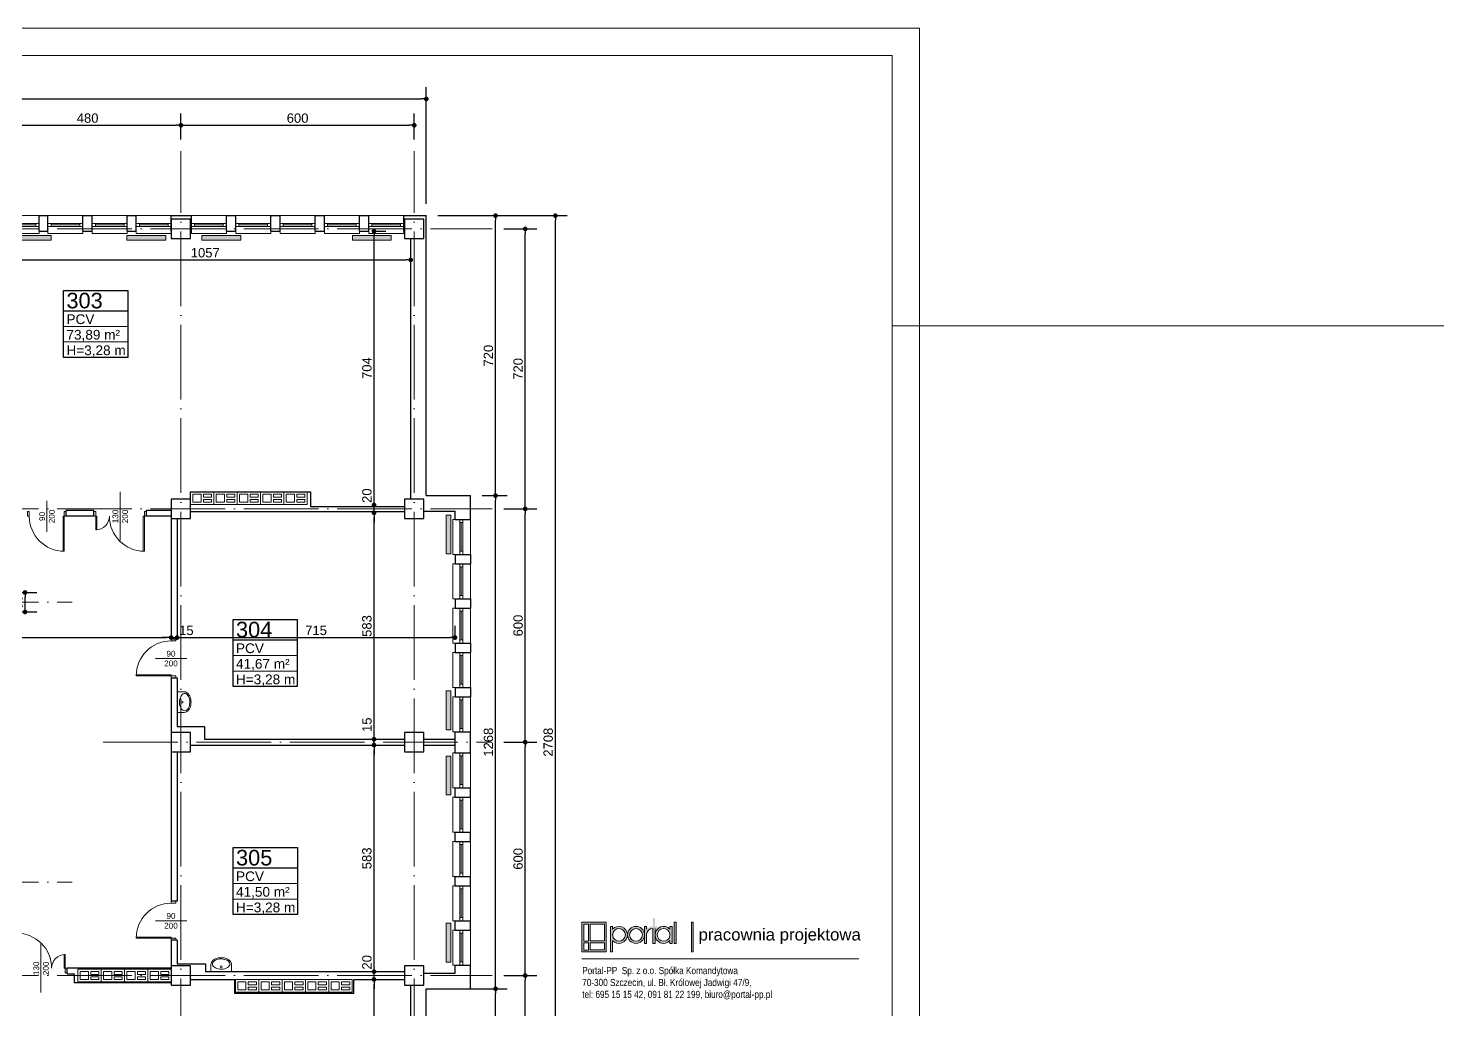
# Model space of a CAD drawing. Header units: millimetres. Extents: x 54 to 8480, y -22812 to 17434.
# Drawn here: x 4720 to 8360, y 1351 to 3874 of the extents above; entities that cross this region are included whole.
import ezdxf

# ---------------------------------------------------------------- set-up
doc = ezdxf.new("R2010")
doc.units = ezdxf.units.MM
doc.linetypes.add('ACAD_ISO04W100', pattern=[30, 24, -3, 0, -3])
for name, color, linetype, lineweight in [('000_armatura', 7, 'Continuous', 0), ('osie', 132, 'ACAD_ISO04W100', 0), ('PLATFORMA', 7, 'Continuous', 0), ('STOLARKA', 97, 'Continuous', 0), ('tabelki', 151, 'Continuous', 0), ('wymiary', 150, 'Continuous', 0)]:
    doc.layers.add(name, color=color, linetype=linetype, lineweight=lineweight)
doc.layers.add('grzejniki', color=104, linetype='Continuous')
doc.layers.add('TABELKI PO UWAGACH', color=5, linetype='Continuous')
doc.styles.add('arial narrow', font='ARIALN.TTF', dxfattribs={"height": 15})
doc.styles.get("Standard").update_dxf_attribs({"font": 'arial.ttf'})
doc.dimstyles.new('ISO-25', dxfattribs={"dimtxt": 24, "dimasz": 12, "dimexe": 30, "dimexo": 30, "dimgap": 6, "dimtad": 1, "dimdec": 0, "dimtxsty": 'Standard', "dimblk": 'DOT', "dimcen": 2.5, "dimadec": 0, "dimazin": 0, "dimtfac": 1, "dimtdec": 0, "dimtmove": 0, "dimatfit": 3, "dimldrblk": 'DOT', "dimfxl": 1, "dimarcsym": 0})

# ---------------------------------------------------------------- blocks, each defined once
blk = doc.blocks.new('A$C13771EA7')
at = {"color": 132, "linetype": 'ACAD_ISO04W100', "lineweight": 0, "ltscale": 8}
for p, q in [((3511, -2874), (3511, 166)), ((4111, -2874), (4111, 166)), ((-169, -34), (4311, -34)), ((-169, -754), (4311, -754)), ((-169, -994), (3231, -994)), ((3311, -1354), (4311, -1354)), ((-169, -1714), (3231, -1714)), ((-169, -1954), (4311, -1954))]:
    blk.add_line(p, q, dxfattribs=at)
blk = doc.blocks.new('A$C4DC22848')
at = {"layer": 'STOLARKA', "lineweight": 0}
for p, q in [((0, 0), (90, 0)), ((8, -24), (82, -24)), ((0, -40), (0, -46)), ((0, -46), (90, -46)), ((90, -46), (90, -40))]:
    blk.add_line(p, q, dxfattribs=at)
for points in [[(0, -20), (90, -20), (90, -28), (0, -28)], [(0, -28), (8, -28), (8, -20), (0, -20)], [(82, -28), (90, -28), (90, -20), (82, -20)]]:
    blk.add_lwpolyline(points, close=True, dxfattribs=at)
blk = doc.blocks.new('A$C4A7D7A23')
at = {"layer": 'STOLARKA', "lineweight": 0}
blk.add_line((-67.5, 62.5), (-67.5, -62.5), dxfattribs=at)
for points in [[(-130, 12), (-135, 12), (-135, 0), (-130, 0)], [(-127, 0), (-130, 0), (-130, -35), (-127, -35)], [(-5, 0), (-8, 0), (-8, -90), (-5, -90)], [(0, 12), (-5, 12), (-5, 0), (0, 0)]]:
    blk.add_lwpolyline(points, close=True, dxfattribs=at)
for centre, radius, start, end in [((-130, 0), 35, 270, 0), ((-5, 0), 90, 180, 270)]:
    blk.add_arc(centre, radius, start, end, dxfattribs=at)
blk = doc.blocks.new('A$C1D836454')
at = {"color": 82, "lineweight": 0}
for points in [[(0, -16.5), (60, -16.5), (60, 16.5), (0, 16.5)], [(6, -10.5), (27, -10.5), (27, 10.5), (6, 10.5)], [(33, 3), (54, 3), (54, 10.5), (33, 10.5)], [(33, -3), (54, -3), (54, -10.5), (33, -10.5)]]:
    blk.add_lwpolyline(points, close=True, dxfattribs=at)
blk = doc.blocks.new('_Dot')
at = {"color": 0, "linetype": 'ByBlock', "lineweight": -2}
blk.add_line((-0.5, 0), (-1, 0), dxfattribs=at)
at = {"color": 0, "linetype": 'ByBlock', "lineweight": 0, "const_width": 0.5}
blk.add_lwpolyline([(-0.25, 0, 1), (0.25, 0, 1)], format="xyb", close=True, dxfattribs=at)
blk = doc.blocks.new('*D121')
at = {"layer": 'Defpoints', "color": 0, "linetype": 'Continuous', "lineweight": 0}
for p in [(5112.6, 3625.2), (4632.6, 3558.7), (5112.6, 3558.7)]:
    blk.add_point(p, dxfattribs=at)
at = {"layer": 'wymiary', "color": 0, "linetype": 'Continuous', "lineweight": -2}
for p, q in [((4632.6, 3588.7), (4632.6, 3655.2)), ((5112.6, 3588.7), (5112.6, 3655.2)), ((4644.6, 3625.2), (5100.6, 3625.2))]:
    blk.add_line(p, q, dxfattribs=at)
at = {"layer": 'wymiary', "color": 0, "linetype": 'Continuous', "lineweight": -2, "xscale": 12, "yscale": 12, "zscale": 12, "rotation": 180}
blk.add_blockref('_Dot', (4632.6, 3625.2), dxfattribs=at)
at = {"layer": 'wymiary', "color": 0, "linetype": 'Continuous', "lineweight": -2, "xscale": 12, "yscale": 12, "zscale": 12}
blk.add_blockref('_Dot', (5112.6, 3625.2), dxfattribs=at)
at = {"layer": 'wymiary', "color": 0, "linetype": 'Continuous', "lineweight": 0, "insert": (4872.6, 3643.4), "char_height": 24, "attachment_point": 5}
blk.add_mtext('480', dxfattribs=at)
blk = doc.blocks.new('*D122')
at = {"layer": 'Defpoints', "color": 0, "linetype": 'Continuous', "lineweight": 0}
for p in [(5712.6, 3625.2), (5112.6, 3558.7), (5712.6, 3558.7)]:
    blk.add_point(p, dxfattribs=at)
at = {"layer": 'wymiary', "color": 0, "linetype": 'Continuous', "lineweight": -2}
for p, q in [((5112.6, 3588.7), (5112.6, 3655.2)), ((5712.6, 3588.7), (5712.6, 3655.2)), ((5124.6, 3625.2), (5700.6, 3625.2))]:
    blk.add_line(p, q, dxfattribs=at)
at = {"layer": 'wymiary', "color": 0, "linetype": 'Continuous', "lineweight": -2, "xscale": 12, "yscale": 12, "zscale": 12, "rotation": 180}
blk.add_blockref('_Dot', (5112.6, 3625.2), dxfattribs=at)
at = {"layer": 'wymiary', "color": 0, "linetype": 'Continuous', "lineweight": -2, "xscale": 12, "yscale": 12, "zscale": 12}
blk.add_blockref('_Dot', (5712.6, 3625.2), dxfattribs=at)
at = {"layer": 'wymiary', "color": 0, "linetype": 'Continuous', "lineweight": 0, "insert": (5412.6, 3643.4), "char_height": 24, "attachment_point": 5}
blk.add_mtext('600', dxfattribs=at)
blk = doc.blocks.new('*D101')
at = {"layer": 'Defpoints', "color": 0, "linetype": 'Continuous', "lineweight": 0}
for p in [(5912.6, 1438.7), (5998, 1438.7), (5912.6, 718.7)]:
    blk.add_point(p, dxfattribs=at)
at = {"layer": 'wymiary', "color": 0, "linetype": 'Continuous', "lineweight": -2}
for p, q in [((5942.6, 1438.7), (6028, 1438.7)), ((5998, 730.7), (5998, 1426.7)), ((5942.6, 718.7), (6028, 718.7))]:
    blk.add_line(p, q, dxfattribs=at)
at = {"layer": 'wymiary', "color": 0, "linetype": 'Continuous', "lineweight": -2, "xscale": 12, "yscale": 12, "zscale": 12}
for p, rotation in [((5998, 1438.7), 90), ((5998, 718.7), 270)]:
    blk.add_blockref('_Dot', p, dxfattribs=dict(at, rotation=rotation))
at = {"layer": 'wymiary', "color": 0, "linetype": 'Continuous', "lineweight": 0, "insert": (5979.7, 1078.7), "char_height": 24, "attachment_point": 5, "rotation": 90}
blk.add_mtext('720', dxfattribs=at)
blk = doc.blocks.new('*D102')
at = {"layer": 'Defpoints', "color": 0, "linetype": 'Continuous', "lineweight": 0}
for p in [(5912.6, 2038.7), (5998, 2038.7), (5912.6, 1438.7)]:
    blk.add_point(p, dxfattribs=at)
at = {"layer": 'wymiary', "color": 0, "linetype": 'Continuous', "lineweight": -2}
for p, q in [((5942.6, 2038.7), (6028, 2038.7)), ((5998, 1450.7), (5998, 2026.7)), ((5942.6, 1438.7), (6028, 1438.7))]:
    blk.add_line(p, q, dxfattribs=at)
at = {"layer": 'wymiary', "color": 0, "linetype": 'Continuous', "lineweight": -2, "xscale": 12, "yscale": 12, "zscale": 12}
for p, rotation in [((5998, 2038.7), 90), ((5998, 1438.7), 270)]:
    blk.add_blockref('_Dot', p, dxfattribs=dict(at, rotation=rotation))
at = {"layer": 'wymiary', "color": 0, "linetype": 'Continuous', "lineweight": 0, "insert": (5979.7, 1738.7), "char_height": 24, "attachment_point": 5, "rotation": 90}
blk.add_mtext('600', dxfattribs=at)
blk = doc.blocks.new('*D103')
at = {"layer": 'Defpoints', "color": 0, "linetype": 'Continuous', "lineweight": 0}
for p in [(5912.6, 2638.7), (5998, 2638.7), (5912.6, 2038.7)]:
    blk.add_point(p, dxfattribs=at)
at = {"layer": 'wymiary', "color": 0, "linetype": 'Continuous', "lineweight": -2}
for p, q in [((5942.6, 2638.7), (6028, 2638.7)), ((5998, 2050.7), (5998, 2626.7)), ((5942.6, 2038.7), (6028, 2038.7))]:
    blk.add_line(p, q, dxfattribs=at)
at = {"layer": 'wymiary', "color": 0, "linetype": 'Continuous', "lineweight": -2, "xscale": 12, "yscale": 12, "zscale": 12}
for p, rotation in [((5998, 2638.7), 90), ((5998, 2038.7), 270)]:
    blk.add_blockref('_Dot', p, dxfattribs=dict(at, rotation=rotation))
at = {"layer": 'wymiary', "color": 0, "linetype": 'Continuous', "lineweight": 0, "insert": (5979.7, 2338.7), "char_height": 24, "attachment_point": 5, "rotation": 90}
blk.add_mtext('600', dxfattribs=at)
blk = doc.blocks.new('*D104')
at = {"layer": 'Defpoints', "color": 0, "linetype": 'Continuous', "lineweight": 0}
for p in [(5912.6, 3358.7), (5998, 3358.7), (5912.6, 2638.7)]:
    blk.add_point(p, dxfattribs=at)
at = {"layer": 'wymiary', "color": 0, "linetype": 'Continuous', "lineweight": -2}
for p, q in [((5942.6, 3358.7), (6028, 3358.7)), ((5998, 2650.7), (5998, 3346.7)), ((5942.6, 2638.7), (6028, 2638.7))]:
    blk.add_line(p, q, dxfattribs=at)
at = {"layer": 'wymiary', "color": 0, "linetype": 'Continuous', "lineweight": -2, "xscale": 12, "yscale": 12, "zscale": 12}
for p, rotation in [((5998, 3358.7), 90), ((5998, 2638.7), 270)]:
    blk.add_blockref('_Dot', p, dxfattribs=dict(at, rotation=rotation))
at = {"layer": 'wymiary', "color": 0, "linetype": 'Continuous', "lineweight": 0, "insert": (5979.7, 2998.7), "char_height": 24, "attachment_point": 5, "rotation": 90}
blk.add_mtext('720', dxfattribs=at)
blk = doc.blocks.new('*D113')
at = {"layer": 'Defpoints', "color": 0, "linetype": 'Continuous', "lineweight": 0}
for p in [(5743.6, 3392.7), (6075.4, 3392.7), (5743.6, 684.7)]:
    blk.add_point(p, dxfattribs=at)
at = {"layer": 'wymiary', "color": 0, "linetype": 'Continuous', "lineweight": -2}
for p, q in [((5773.6, 3392.7), (6105.4, 3392.7)), ((6075.4, 696.7), (6075.4, 3380.7)), ((5773.6, 684.7), (6105.4, 684.7))]:
    blk.add_line(p, q, dxfattribs=at)
at = {"layer": 'wymiary', "color": 0, "linetype": 'Continuous', "lineweight": -2, "xscale": 12, "yscale": 12, "zscale": 12}
for p, rotation in [((6075.4, 3392.7), 90), ((6075.4, 684.7), 270)]:
    blk.add_blockref('_Dot', p, dxfattribs=dict(at, rotation=rotation))
at = {"layer": 'wymiary', "color": 0, "linetype": 'Continuous', "lineweight": 0, "insert": (6057.1, 2038.7), "char_height": 24, "attachment_point": 5, "rotation": 90}
blk.add_mtext('2708', dxfattribs=at)
blk = doc.blocks.new('*D114')
at = {"layer": 'Defpoints', "color": 0, "linetype": 'Continuous', "lineweight": 0}
for p in [(5743.6, 3692.8), (1601.6, 3392.7), (5743.6, 3392.7)]:
    blk.add_point(p, dxfattribs=at)
at = {"layer": 'wymiary', "color": 0, "linetype": 'Continuous', "lineweight": -2}
for p, q in [((1601.6, 3422.7), (1601.6, 3722.8)), ((5743.6, 3422.7), (5743.6, 3722.8)), ((1613.6, 3692.8), (5731.6, 3692.8))]:
    blk.add_line(p, q, dxfattribs=at)
at = {"layer": 'wymiary', "color": 0, "linetype": 'Continuous', "lineweight": -2, "xscale": 12, "yscale": 12, "zscale": 12, "rotation": 180}
blk.add_blockref('_Dot', (1601.6, 3692.8), dxfattribs=at)
at = {"layer": 'wymiary', "color": 0, "linetype": 'Continuous', "lineweight": -2, "xscale": 12, "yscale": 12, "zscale": 12}
blk.add_blockref('_Dot', (5743.6, 3692.8), dxfattribs=at)
at = {"layer": 'wymiary', "color": 0, "linetype": 'Continuous', "lineweight": 0, "insert": (3672.6, 3710.9), "char_height": 24, "attachment_point": 5}
blk.add_mtext('4142', dxfattribs=at)
blk = doc.blocks.new('*D215')
at = {"layer": 'Defpoints', "color": 0, "linetype": 'Continuous', "lineweight": 0}
for p in [(5743.6, 1404.7), (5921.7, 1404.7), (5743.6, 684.7)]:
    blk.add_point(p, dxfattribs=at)
at = {"layer": 'wymiary', "color": 0, "linetype": 'Continuous', "lineweight": -2}
for p, q in [((5773.6, 1404.7), (5951.7, 1404.7)), ((5921.7, 696.7), (5921.7, 1392.7)), ((5773.6, 684.7), (5951.7, 684.7))]:
    blk.add_line(p, q, dxfattribs=at)
at = {"layer": 'wymiary', "color": 0, "linetype": 'Continuous', "lineweight": -2, "xscale": 12, "yscale": 12, "zscale": 12}
for p, rotation in [((5921.7, 1404.7), 90), ((5921.7, 684.7), 270)]:
    blk.add_blockref('_Dot', p, dxfattribs=dict(at, rotation=rotation))
at = {"layer": 'wymiary', "color": 0, "linetype": 'Continuous', "lineweight": 0, "insert": (5903.4, 1044.7), "char_height": 24, "attachment_point": 5, "rotation": 90}
blk.add_mtext('720', dxfattribs=at)
blk = doc.blocks.new('*D213')
at = {"layer": 'Defpoints', "color": 0, "linetype": 'Continuous', "lineweight": 0}
for p in [(5857.6, 2672.7), (5921.7, 2672.7), (5743.6, 1404.7)]:
    blk.add_point(p, dxfattribs=at)
at = {"layer": 'wymiary', "color": 0, "linetype": 'Continuous', "lineweight": -2}
for p, q in [((5887.6, 2672.7), (5951.7, 2672.7)), ((5921.7, 1416.7), (5921.7, 2660.7)), ((5773.6, 1404.7), (5951.7, 1404.7))]:
    blk.add_line(p, q, dxfattribs=at)
at = {"layer": 'wymiary', "color": 0, "linetype": 'Continuous', "lineweight": -2, "xscale": 12, "yscale": 12, "zscale": 12}
for p, rotation in [((5921.7, 2672.7), 90), ((5921.7, 1404.7), 270)]:
    blk.add_blockref('_Dot', p, dxfattribs=dict(at, rotation=rotation))
at = {"layer": 'wymiary', "color": 0, "linetype": 'Continuous', "lineweight": 0, "insert": (5903.4, 2038.7), "char_height": 24, "attachment_point": 5, "rotation": 90}
blk.add_mtext('1268', dxfattribs=at)
blk = doc.blocks.new('*D214')
at = {"layer": 'Defpoints', "color": 0, "linetype": 'Continuous', "lineweight": 0}
for p in [(5743.6, 3392.7), (5921.7, 3392.7), (5857.6, 2672.7)]:
    blk.add_point(p, dxfattribs=at)
at = {"layer": 'wymiary', "color": 0, "linetype": 'Continuous', "lineweight": -2}
for p, q in [((5773.6, 3392.7), (5951.7, 3392.7)), ((5921.7, 2684.7), (5921.7, 3380.7)), ((5887.6, 2672.7), (5951.7, 2672.7))]:
    blk.add_line(p, q, dxfattribs=at)
at = {"layer": 'wymiary', "color": 0, "linetype": 'Continuous', "lineweight": -2, "xscale": 12, "yscale": 12, "zscale": 12}
for p, rotation in [((5921.7, 3392.7), 90), ((5921.7, 2672.7), 270)]:
    blk.add_blockref('_Dot', p, dxfattribs=dict(at, rotation=rotation))
at = {"layer": 'wymiary', "color": 0, "linetype": 'Continuous', "lineweight": 0, "insert": (5903.4, 3032.7), "char_height": 24, "attachment_point": 5, "rotation": 90}
blk.add_mtext('720', dxfattribs=at)
blk = doc.blocks.new('*D227')
at = {"layer": 'Defpoints', "color": 0, "linetype": 'Continuous', "lineweight": 0}
for p in [(5583.6, 1428.7), (5609.1, 1428.7), (5583.6, 724.7)]:
    blk.add_point(p, dxfattribs=at)
at = {"layer": 'wymiary', "color": 0, "linetype": 'Continuous', "lineweight": -2}
for p, q in [((5613.6, 1428.7), (5639.1, 1428.7)), ((5609.1, 736.7), (5609.1, 1416.7)), ((5613.6, 724.7), (5639.1, 724.7))]:
    blk.add_line(p, q, dxfattribs=at)
at = {"layer": 'wymiary', "color": 0, "linetype": 'Continuous', "lineweight": -2, "xscale": 12, "yscale": 12, "zscale": 12}
for p, rotation in [((5609.1, 1428.7), 90), ((5609.1, 724.7), 270)]:
    blk.add_blockref('_Dot', p, dxfattribs=dict(at, rotation=rotation))
at = {"layer": 'wymiary', "color": 0, "linetype": 'Continuous', "lineweight": 0, "insert": (5590.9, 1076.7), "char_height": 24, "attachment_point": 5, "rotation": 90}
blk.add_mtext('704', dxfattribs=at)
blk = doc.blocks.new('*D226')
at = {"layer": 'Defpoints', "color": 0, "linetype": 'Continuous', "lineweight": 0}
for p in [(5583.6, 1428.7), (5609.1, 1448.7), (5609.1, 1448.7)]:
    blk.add_point(p, dxfattribs=at)
at = {"layer": 'wymiary', "color": 0, "linetype": 'Continuous', "lineweight": -2}
for p, q in [((5609.1, 1460.7), (5609.1, 1472.7)), ((5609.1, 1428.7), (5609.1, 1448.7)), ((5613.6, 1428.7), (5639.1, 1428.7)), ((5609.1, 1416.7), (5609.1, 1404.7))]:
    blk.add_line(p, q, dxfattribs=at)
at = {"layer": 'wymiary', "color": 0, "linetype": 'Continuous', "lineweight": -2, "xscale": 12, "yscale": 12, "zscale": 12}
for p, rotation in [((5609.1, 1448.7), 270), ((5609.1, 1428.7), 90)]:
    blk.add_blockref('_Dot', p, dxfattribs=dict(at, rotation=rotation))
at = {"layer": 'wymiary', "color": 0, "linetype": 'Continuous', "lineweight": 0, "insert": (5590.9, 1472.7), "char_height": 24, "attachment_point": 5, "rotation": 90}
blk.add_mtext('20', dxfattribs=at)
blk = doc.blocks.new('*D228')
at = {"layer": 'Defpoints', "color": 0, "linetype": 'Continuous', "lineweight": 0}
for p in [(5609.1, 2031.2), (5609.1, 2031.2), (5609.1, 1448.7)]:
    blk.add_point(p, dxfattribs=at)
at = {"layer": 'wymiary', "color": 0, "linetype": 'Continuous', "lineweight": -2}
blk.add_line((5609.1, 1460.7), (5609.1, 2019.2), dxfattribs=at)
at = {"layer": 'wymiary', "color": 0, "linetype": 'Continuous', "lineweight": -2, "xscale": 12, "yscale": 12, "zscale": 12}
for p, rotation in [((5609.1, 2031.2), 90), ((5609.1, 1448.7), 270)]:
    blk.add_blockref('_Dot', p, dxfattribs=dict(at, rotation=rotation))
at = {"layer": 'wymiary', "color": 0, "linetype": 'Continuous', "lineweight": 0, "insert": (5590.8, 1740), "char_height": 24, "attachment_point": 5, "rotation": 90}
blk.add_mtext('583', dxfattribs=at)
blk = doc.blocks.new('*D229')
at = {"layer": 'Defpoints', "color": 0, "linetype": 'Continuous', "lineweight": 0}
for p in [(5609.1, 2046.2), (5609.1, 2046.2), (5609.1, 2031.2)]:
    blk.add_point(p, dxfattribs=at)
at = {"layer": 'wymiary', "color": 0, "linetype": 'Continuous', "lineweight": -2}
for p, q in [((5609.1, 2058.2), (5609.1, 2070.2)), ((5609.1, 2031.2), (5609.1, 2046.2)), ((5609.1, 2019.2), (5609.1, 2007.2))]:
    blk.add_line(p, q, dxfattribs=at)
at = {"layer": 'wymiary', "color": 0, "linetype": 'Continuous', "lineweight": -2, "xscale": 12, "yscale": 12, "zscale": 12}
for p, rotation in [((5609.1, 2046.2), 270), ((5609.1, 2031.2), 90)]:
    blk.add_blockref('_Dot', p, dxfattribs=dict(at, rotation=rotation))
at = {"layer": 'wymiary', "color": 0, "linetype": 'Continuous', "lineweight": 0, "insert": (5590.9, 2083.6), "char_height": 24, "attachment_point": 5, "rotation": 90}
blk.add_mtext('15', dxfattribs=at)
blk = doc.blocks.new('*D230')
at = {"layer": 'Defpoints', "color": 0, "linetype": 'Continuous', "lineweight": 0}
for p in [(5609.1, 2628.7), (5609.1, 2628.7), (5609.1, 2046.2)]:
    blk.add_point(p, dxfattribs=at)
at = {"layer": 'wymiary', "color": 0, "linetype": 'Continuous', "lineweight": -2}
blk.add_line((5609.1, 2058.2), (5609.1, 2616.7), dxfattribs=at)
at = {"layer": 'wymiary', "color": 0, "linetype": 'Continuous', "lineweight": -2, "xscale": 12, "yscale": 12, "zscale": 12}
for p, rotation in [((5609.1, 2628.7), 90), ((5609.1, 2046.2), 270)]:
    blk.add_blockref('_Dot', p, dxfattribs=dict(at, rotation=rotation))
at = {"layer": 'wymiary', "color": 0, "linetype": 'Continuous', "lineweight": 0, "insert": (5590.8, 2337.5), "char_height": 24, "attachment_point": 5, "rotation": 90}
blk.add_mtext('583', dxfattribs=at)
blk = doc.blocks.new('*D231')
at = {"layer": 'Defpoints', "color": 0, "linetype": 'Continuous', "lineweight": 0}
for p in [(5609.1, 2648.7), (5609.1, 2648.7), (5609.1, 2628.7)]:
    blk.add_point(p, dxfattribs=at)
at = {"layer": 'wymiary', "color": 0, "linetype": 'Continuous', "lineweight": -2}
for p, q in [((5609.1, 2660.7), (5609.1, 2672.7)), ((5609.1, 2628.7), (5609.1, 2648.7)), ((5609.1, 2616.7), (5609.1, 2604.7))]:
    blk.add_line(p, q, dxfattribs=at)
at = {"layer": 'wymiary', "color": 0, "linetype": 'Continuous', "lineweight": -2, "xscale": 12, "yscale": 12, "zscale": 12}
for p, rotation in [((5609.1, 2648.7), 270), ((5609.1, 2628.7), 90)]:
    blk.add_blockref('_Dot', p, dxfattribs=dict(at, rotation=rotation))
at = {"layer": 'wymiary', "color": 0, "linetype": 'Continuous', "lineweight": 0, "insert": (5590.9, 2672.7), "char_height": 24, "attachment_point": 5, "rotation": 90}
blk.add_mtext('20', dxfattribs=at)
blk = doc.blocks.new('*D232')
at = {"layer": 'Defpoints', "color": 0, "linetype": 'Continuous', "lineweight": 0}
for p in [(5583.6, 3352.7), (5609.1, 3352.7), (5609.1, 2648.7)]:
    blk.add_point(p, dxfattribs=at)
at = {"layer": 'wymiary', "color": 0, "linetype": 'Continuous', "lineweight": -2}
for p, q in [((5613.6, 3352.7), (5639.1, 3352.7)), ((5609.1, 2660.7), (5609.1, 3340.7))]:
    blk.add_line(p, q, dxfattribs=at)
at = {"layer": 'wymiary', "color": 0, "linetype": 'Continuous', "lineweight": -2, "xscale": 12, "yscale": 12, "zscale": 12}
for p, rotation in [((5609.1, 3352.7), 90), ((5609.1, 2648.7), 270)]:
    blk.add_blockref('_Dot', p, dxfattribs=dict(at, rotation=rotation))
at = {"layer": 'wymiary', "color": 0, "linetype": 'Continuous', "lineweight": 0, "insert": (5590.9, 3000.7), "char_height": 24, "attachment_point": 5, "rotation": 90}
blk.add_mtext('704', dxfattribs=at)
blk = doc.blocks.new('*D403')
at = {"layer": 'Defpoints', "color": 0, "linetype": 'Continuous', "lineweight": 0}
for p in [(4646.6, 3278.9), (5703.6, 3278.9), (5703.6, 3278.9)]:
    blk.add_point(p, dxfattribs=at)
at = {"layer": 'wymiary', "color": 0, "linetype": 'Continuous', "lineweight": -2}
blk.add_line((4658.6, 3278.9), (5691.6, 3278.9), dxfattribs=at)
at = {"layer": 'wymiary', "color": 0, "linetype": 'Continuous', "lineweight": -2, "xscale": 12, "yscale": 12, "zscale": 12, "rotation": 180}
blk.add_blockref('_Dot', (4646.6, 3278.9), dxfattribs=at)
at = {"layer": 'wymiary', "color": 0, "linetype": 'Continuous', "lineweight": -2, "xscale": 12, "yscale": 12, "zscale": 12}
blk.add_blockref('_Dot', (5703.6, 3278.9), dxfattribs=at)
at = {"layer": 'wymiary', "color": 0, "linetype": 'Continuous', "lineweight": 0, "insert": (5175.1, 3297.1), "char_height": 24, "attachment_point": 5}
blk.add_mtext('1057', dxfattribs=at)
blk = doc.blocks.new('*D627')
at = {"layer": 'Defpoints', "color": 0, "linetype": 'Continuous', "lineweight": 0}
for p in [(4017.6, 2307.7), (5087.6, 2307.7), (5087.6, 2307.7)]:
    blk.add_point(p, dxfattribs=at)
at = {"layer": 'wymiary', "color": 0, "linetype": 'Continuous', "lineweight": -2}
blk.add_line((4029.6, 2307.7), (5075.6, 2307.7), dxfattribs=at)
at = {"layer": 'wymiary', "color": 0, "linetype": 'Continuous', "lineweight": -2, "xscale": 12, "yscale": 12, "zscale": 12, "rotation": 180}
blk.add_blockref('_Dot', (4017.6, 2307.7), dxfattribs=at)
at = {"layer": 'wymiary', "color": 0, "linetype": 'Continuous', "lineweight": -2, "xscale": 12, "yscale": 12, "zscale": 12}
blk.add_blockref('_Dot', (5087.6, 2307.7), dxfattribs=at)
at = {"layer": 'wymiary', "color": 0, "linetype": 'Continuous', "lineweight": 0, "insert": (4552.6, 2326), "char_height": 24, "attachment_point": 5}
blk.add_mtext('1070', dxfattribs=at)
blk = doc.blocks.new('*D628')
at = {"layer": 'Defpoints', "color": 0, "linetype": 'Continuous', "lineweight": 0}
for p in [(5087.6, 2307.7), (5102.6, 2307.7), (5102.6, 2307.7)]:
    blk.add_point(p, dxfattribs=at)
at = {"layer": 'wymiary', "color": 0, "linetype": 'Continuous', "lineweight": -2}
for p, q in [((5075.6, 2307.7), (5063.6, 2307.7)), ((5087.6, 2307.7), (5102.6, 2307.7)), ((5114.6, 2307.7), (5126.6, 2307.7))]:
    blk.add_line(p, q, dxfattribs=at)
at = {"layer": 'wymiary', "color": 0, "linetype": 'Continuous', "lineweight": -2, "xscale": 12, "yscale": 12, "zscale": 12}
blk.add_blockref('_Dot', (5087.6, 2307.7), dxfattribs=at)
at = {"layer": 'wymiary', "color": 0, "linetype": 'Continuous', "lineweight": -2, "xscale": 12, "yscale": 12, "zscale": 12, "rotation": 180}
blk.add_blockref('_Dot', (5102.6, 2307.7), dxfattribs=at)
at = {"layer": 'wymiary', "color": 0, "linetype": 'Continuous', "lineweight": 0, "insert": (5126.6, 2326), "char_height": 24, "attachment_point": 5}
blk.add_mtext('15', dxfattribs=at)
blk = doc.blocks.new('*D629')
at = {"layer": 'Defpoints', "color": 0, "linetype": 'Continuous', "lineweight": 0}
for p in [(5102.6, 2307.7), (5817.6, 2307.7), (5817.6, 2281.7)]:
    blk.add_point(p, dxfattribs=at)
at = {"layer": 'wymiary', "color": 0, "linetype": 'Continuous', "lineweight": -2}
for p, q in [((5817.6, 2311.7), (5817.6, 2337.7)), ((5114.6, 2307.7), (5805.6, 2307.7))]:
    blk.add_line(p, q, dxfattribs=at)
at = {"layer": 'wymiary', "color": 0, "linetype": 'Continuous', "lineweight": -2, "xscale": 12, "yscale": 12, "zscale": 12, "rotation": 180}
blk.add_blockref('_Dot', (5102.6, 2307.7), dxfattribs=at)
at = {"layer": 'wymiary', "color": 0, "linetype": 'Continuous', "lineweight": -2, "xscale": 12, "yscale": 12, "zscale": 12}
blk.add_blockref('_Dot', (5817.6, 2307.7), dxfattribs=at)
at = {"layer": 'wymiary', "color": 0, "linetype": 'Continuous', "lineweight": 0, "insert": (5460.1, 2326), "char_height": 24, "attachment_point": 5}
blk.add_mtext('715', dxfattribs=at)
blk = doc.blocks.new('A$C508466D2')
at = {"layer": 'grzejniki', "linetype": 'Continuous', "lineweight": 0}
blk.add_hatch(color=256, dxfattribs=at).paths.add_polyline_path([(-50, -12), (50, -12), (50, 0), (-50, 0)])
blk.add_lwpolyline([(-50, -12), (50, -12), (50, 0), (-50, 0)], close=True, dxfattribs=at)
blk = doc.blocks.new('*D803')
at = {"layer": 'Defpoints', "color": 0, "linetype": 'Continuous', "lineweight": 0}
for p in [(4657.6, 2423.7), (4711.6, 2423.7), (4657.6, 2373.7)]:
    blk.add_point(p, dxfattribs=at)
at = {"layer": 'wymiary', "color": 0, "linetype": 'Continuous', "lineweight": -2}
for p, q in [((4687.6, 2423.7), (4741.6, 2423.7)), ((4711.6, 2385.7), (4711.6, 2411.7)), ((4687.6, 2373.7), (4741.6, 2373.7))]:
    blk.add_line(p, q, dxfattribs=at)
at = {"layer": 'wymiary', "color": 0, "linetype": 'Continuous', "lineweight": -2, "xscale": 12, "yscale": 12, "zscale": 12}
for p, rotation in [((4711.6, 2423.7), 90), ((4711.6, 2373.7), 270)]:
    blk.add_blockref('_Dot', p, dxfattribs=dict(at, rotation=rotation))
at = {"layer": 'wymiary', "color": 0, "linetype": 'Continuous', "lineweight": 0, "insert": (4693.3, 2398.7), "char_height": 24, "attachment_point": 5, "rotation": 90}
blk.add_mtext('50', dxfattribs=at)
blk = doc.blocks.new('A$C4F134952')
for p, q in [((0, 26.6), (-18, 26.6)), ((0, -26.6), (0, 26.6)), ((-18, -26.6), (0, -26.6))]:
    blk.add_line(p, q)
blk.add_lwpolyline([(-18, 26.6, 0.138474), (-24.4, 24.8, 0.107069), (-30.7, 18.8, 0.080452), (-34.5, 10.6, 0.068264), (-35.9, 0, 0.068264), (-34.5, -10.6, 0.080452), (-30.7, -18.8, 0.107069), (-24.4, -24.8, 0.138474), (-18, -26.6, 0.138474)], format="xyb")
at = {"flags": 128}
blk.add_lwpolyline([(-19.5, -22.2), (-17, -21.8), (-14.6, -20.6), (-12.4, -18.6), (-10.4, -16), (-8.8, -12.9), (-7.5, -9.2), (-6.7, -5.2), (-6.3, -1), (-6.4, 3.2), (-7, 7.3), (-8.1, 11.1), (-9.5, 14.5), (-11.4, 17.4), (-13.5, 19.7), (-15.8, 21.3), (-18.3, 22.1), (-20.8, 22.1), (-23.3, 21.3), (-25.6, 19.7), (-27.7, 17.4), (-29.6, 14.5), (-31, 11.1), (-32.1, 7.3), (-32.7, 3.2), (-32.8, -1), (-32.4, -5.2), (-31.6, -9.2), (-30.3, -12.9), (-28.7, -16), (-26.7, -18.6), (-24.5, -20.6), (-22.1, -21.8)], close=True, dxfattribs=at)
blk.add_circle((-12.6, 0), 2.66)

msp = doc.modelspace()

# ---------------------------------------------------------------- hatches: boundary and pattern name
at = {"layer": 'tabelki', "linetype": 'Continuous', "lineweight": 0}
h = msp.add_hatch(color=7, dxfattribs=at)
h.paths.add_polyline_path([(6206.4, 1575.9), (6143.7, 1575.9), (6143.7, 1499.6), (6206.4, 1499.6)])
h.paths.add_polyline_path([(6201.6, 1522.7), (6201.6, 1504.4), (6165.3, 1504.4), (6165.3, 1522.7)], flags=16)
h.paths.add_polyline_path([(6165.3, 1527.6), (6165.3, 1571.1), (6201.6, 1571.1), (6201.6, 1527.6)], flags=16)
h.paths.add_polyline_path([(6160.5, 1522.7), (6160.5, 1504.4), (6148.5, 1504.4), (6148.5, 1522.7)], flags=16)
h.paths.add_polyline_path([(6160.5, 1527.6), (6148.5, 1527.6), (6148.5, 1571.1), (6160.5, 1571.1)], flags=16)
h.paths.add_polyline_path([(6222.8, 1528.8, 2.649257), (6222.8, 1557.6), (6222.8, 1565), (6217.3, 1565), (6217.3, 1499.6), (6222.8, 1499.6)])
h.paths.add_polyline_path([(6222.8, 1542.1, 28.870743), (6222.8, 1544.3)], flags=16)
h.paths.add_polyline_path([(6304.6, 1541.6), (6304.6, 1544.8, 27.081887)])
h.paths.add_polyline_path([(6266.5, 1543.2, -1), (6299.2, 1543.2, -1)], flags=16)
h.paths.add_polyline_path([(6326.4, 1559.5), (6326.4, 1521.4), (6331.8, 1521.4), (6331.8, 1559.5), (6337.3, 1559.5), (6337.3, 1565), (6331.8, 1565), (6331.8, 1586.8), (6326.4, 1586.8), (6326.4, 1565, 0.215507), (6310, 1557.6), (6310, 1565), (6304.6, 1565), (6304.6, 1521.4), (6310, 1521.4), (6310, 1544.7, -0.388248)])
h.paths.add_polyline_path([(6370, 1528.6), (6370, 1521.4), (6375.5, 1521.4), (6375.5, 1565), (6370, 1565), (6370, 1557.8, 2.599688)])
h.paths.add_polyline_path([(6370, 1545.5), (6370, 1540.9, -13.959982)], flags=16)
h.paths.add_polyline_path([(6386.4, 1575.9), (6380.9, 1575.9), (6380.9, 1521.4), (6386.4, 1521.4)])
h.paths.add_polyline_path([(6429.9, 1575.9), (6425.1, 1575.9), (6425.1, 1499.6), (6429.9, 1499.6)])

# ---------------------------------------------------------------- linework, layer by layer
at = {"lineweight": 30}
for p, q in [((4747.6, 3352.7), (4747.6, 3392.7)), ((4747.6, 3392.7), (4770.6, 3392.7)), ((4770.6, 3352.7), (4770.6, 3392.7)), ((4860.6, 3392.7), (4884.6, 3392.7)), ((4860.6, 3352.7), (4860.6, 3392.7)), ((4884.6, 3352.7), (4884.6, 3392.7)), ((4974.6, 3392.7), (4997.6, 3392.7)), ((4974.6, 3352.7), (4974.6, 3392.7)), ((4997.6, 3352.7), (4997.6, 3392.7)), ((5087.6, 3352.7), (5087.6, 3392.7)), ((5087.6, 3392.7), (5139.6, 3392.7)), ((5139.6, 3352.7), (5139.6, 3392.7)), ((5229.6, 3352.7), (5229.6, 3392.7)), ((5229.6, 3392.7), (5253.6, 3392.7)), ((5253.6, 3352.7), (5253.6, 3392.7)), ((5343.6, 3392.7), (5367.6, 3392.7)), ((5343.6, 3352.7), (5343.6, 3392.7)), ((5367.6, 3352.7), (5367.6, 3392.7)), ((5457.6, 3392.7), (5481.6, 3392.7)), ((5457.6, 3352.7), (5457.6, 3392.7)), ((5481.6, 3352.7), (5481.6, 3392.7)), ((5571.6, 3392.7), (5595.6, 3392.7)), ((5571.6, 3352.7), (5571.6, 3392.7)), ((5595.6, 3352.7), (5595.6, 3392.7)), ((5685.6, 3352.7), (5685.6, 3392.7)), ((5685.6, 3392.7), (5743.6, 3392.7)), ((5743.6, 2672.7), (5743.6, 3392.7)), ((4747.6, 3352.7), (4770.6, 3352.7)), ((4860.6, 3352.7), (4884.6, 3352.7)), ((4974.6, 3352.7), (4997.6, 3352.7)), ((5139.6, 3352.7), (5137.6, 3352.7)), ((5229.6, 3352.7), (5253.6, 3352.7)), ((5343.6, 3352.7), (5367.6, 3352.7)), ((5457.6, 3352.7), (5481.6, 3352.7)), ((5571.6, 3352.7), (5595.6, 3352.7)), ((5685.6, 3352.7), (5687.6, 3352.7)), ((5703.6, 2663.7), (5703.6, 3333.7)), ((5137.6, 2663.7), (5137.6, 2682.7)), ((5137.6, 2682.7), (5445.6, 2682.7)), ((5445.6, 2682.7), (5445.6, 2645.2)), ((5743.6, 2672.7), (5857.6, 2672.7)), ((5857.6, 2611.7), (5857.6, 2672.7)), ((4888.6, 2634.7), (4817.6, 2634.7)), ((4817.6, 2619.7), (4817.6, 2634.7)), ((4888.6, 2619.7), (4888.6, 2634.7)), ((5087.6, 2634.7), (5023.6, 2634.7)), ((5023.6, 2619.7), (5023.6, 2634.7)), ((5137.6, 2632.2), (5687.6, 2632.2)), ((5445.6, 2645.2), (5687.6, 2645.2)), ((5737.6, 2632.7), (5817.6, 2632.7)), ((5817.6, 2611.7), (5817.6, 2632.7)), ((4888.6, 2619.7), (4817.6, 2619.7)), ((5087.6, 2619.7), (5023.6, 2619.7)), ((5087.6, 2613.7), (5087.6, 2304.2)), ((5102.6, 2613.7), (5102.6, 2304.2)), ((5817.6, 2611.7), (5817.6, 2613.7)), ((5817.6, 2611.7), (5857.6, 2611.7)), ((5817.6, 2521.7), (5857.6, 2521.7)), ((5817.6, 2521.7), (5817.6, 2497.7)), ((5857.6, 2521.7), (5857.6, 2497.7)), ((5817.6, 2497.7), (5857.6, 2497.7)), ((5817.6, 2407.7), (5817.6, 2383.7)), ((5817.6, 2407.7), (5857.6, 2407.7)), ((5857.6, 2407.7), (5857.6, 2383.7)), ((5817.6, 2383.7), (5857.6, 2383.7)), ((5087.6, 2304.2), (5102.6, 2304.2)), ((5817.6, 2293.7), (5817.6, 2269.7)), ((5817.6, 2293.7), (5857.6, 2293.7)), ((5857.6, 2293.7), (5857.6, 2269.7)), ((5817.6, 2269.7), (5857.6, 2269.7)), ((5087.6, 2204.2), (5087.6, 1629.7)), ((5087.6, 2204.2), (5102.6, 2204.2)), ((5102.6, 2204.2), (5102.6, 2079.2)), ((5817.6, 2179.7), (5817.6, 2155.7)), ((5817.6, 2179.7), (5857.6, 2179.7)), ((5817.6, 2155.7), (5857.6, 2155.7)), ((5857.6, 2179.7), (5857.6, 2155.7)), ((5102.6, 2079.2), (5173.6, 2079.2)), ((5173.6, 2079.2), (5173.6, 2046.2)), ((5173.6, 2046.2), (5687.6, 2046.2)), ((5737.6, 2046.2), (5817.6, 2046.2)), ((5817.6, 2011.7), (5817.6, 2065.7)), ((5817.6, 2065.7), (5857.6, 2065.7)), ((5817.6, 2065.7), (5817.6, 2063.7)), ((5857.6, 2011.7), (5857.6, 2065.7)), ((5102.6, 2013.7), (5102.6, 1629.7)), ((5137.6, 2031.2), (5687.6, 2031.2)), ((5737.6, 2031.2), (5817.6, 2031.2)), ((5817.6, 2011.7), (5817.6, 2013.7)), ((5817.6, 2011.7), (5857.6, 2011.7)), ((5817.6, 1897.7), (5817.6, 1921.7)), ((5817.6, 1921.7), (5857.6, 1921.7)), ((5817.6, 1897.7), (5857.6, 1897.7)), ((5857.6, 1897.7), (5857.6, 1921.7)), ((5817.6, 1783.7), (5817.6, 1807.7)), ((5817.6, 1807.7), (5857.6, 1807.7)), ((5817.6, 1783.7), (5857.6, 1783.7)), ((5857.6, 1783.7), (5857.6, 1807.7)), ((5817.6, 1669.7), (5817.6, 1693.7)), ((5817.6, 1693.7), (5857.6, 1693.7)), ((5857.6, 1669.7), (5857.6, 1693.7)), ((5817.6, 1669.7), (5857.6, 1669.7)), ((5102.6, 1629.7), (5087.6, 1629.7)), ((5817.6, 1579.7), (5857.6, 1579.7)), ((5817.6, 1555.7), (5817.6, 1579.7)), ((5857.6, 1555.7), (5857.6, 1579.7)), ((5087.6, 1529.7), (5087.6, 1463.7)), ((5102.6, 1529.7), (5087.6, 1529.7)), ((5102.6, 1529.7), (5102.6, 1468.7)), ((5817.6, 1555.7), (5857.6, 1555.7)), ((5087.6, 1457.7), (4820.1, 1457.7)), ((4820.1, 1442.7), (4820.1, 1457.7)), ((5102.6, 1468.7), (5175.6, 1468.7)), ((5175.6, 1468.7), (5175.6, 1448.7)), ((5817.6, 1444.7), (5817.6, 1465.7)), ((5817.6, 1465.7), (5857.6, 1465.7)), ((5817.6, 1465.7), (5817.6, 1463.7)), ((5857.6, 1404.7), (5857.6, 1465.7)), ((4820.1, 1442.7), (4837.6, 1442.7)), ((4837.6, 1442.7), (4837.6, 1419.7)), ((5087.6, 1419.7), (4837.6, 1419.7)), ((5137.6, 1428.7), (5251.6, 1428.7)), ((5175.6, 1448.7), (5687.6, 1448.7)), ((5251.6, 1392.7), (5251.6, 1428.7)), ((5557.6, 1392.7), (5557.6, 1428.7)), ((5557.6, 1428.7), (5687.6, 1428.7)), ((5737.6, 1444.7), (5817.6, 1444.7)), ((5557.6, 1392.7), (5251.6, 1392.7)), ((5703.6, 743.7), (5703.6, 1413.7)), ((5743.6, 1404.7), (5857.6, 1404.7)), ((5743.6, 684.7), (5743.6, 1404.7))]:
    msp.add_line(p, q, dxfattribs=at)
for points in [[(5087.6, 3333.7), (5137.6, 3333.7), (5137.6, 3383.7), (5087.6, 3383.7)], [(5687.6, 3333.7), (5737.6, 3333.7), (5737.6, 3383.7), (5687.6, 3383.7)], [(5087.6, 2613.7), (5137.6, 2613.7), (5137.6, 2663.7), (5087.6, 2663.7)], [(5687.6, 2613.7), (5737.6, 2613.7), (5737.6, 2663.7), (5687.6, 2663.7)], [(5087.6, 2013.7), (5137.6, 2013.7), (5137.6, 2063.7), (5087.6, 2063.7)], [(5687.6, 2013.7), (5737.6, 2013.7), (5737.6, 2063.7), (5687.6, 2063.7)], [(5087.6, 1413.7), (5137.6, 1413.7), (5137.6, 1463.7), (5087.6, 1463.7)], [(5687.6, 1413.7), (5737.6, 1413.7), (5737.6, 1463.7), (5687.6, 1463.7)]]:
    msp.add_lwpolyline(points, close=True, dxfattribs=at)
at = {"layer": 'PLATFORMA', "color": 7, "lineweight": 0}
msp.add_line((6941.6, 3109.5), (8359.8, 3109.5), dxfattribs=at)
for points in [[(917.8, 139.5), (7011.6, 139.5), (7011.6, 3874.5), (917.8, 3874.5)], [(1301.6, 209.5), (6941.6, 209.5), (6941.6, 3804.5), (1301.6, 3804.5)]]:
    msp.add_lwpolyline(points, close=True, dxfattribs=at)
at = {"layer": 'STOLARKA', "lineweight": 0}
for p, q in [((4767.6, 2659.7), (4767.6, 2579.7)), ((5127.6, 2254.2), (5047.6, 2254.2)), ((5127.6, 1579.7), (5047.6, 1579.7))]:
    msp.add_line(p, q, dxfattribs=at)
for points in [[(4722.6, 2631.7), (4717.6, 2631.7), (4717.6, 2619.7), (4722.6, 2619.7)], [(4817.6, 2631.7), (4812.6, 2631.7), (4812.6, 2619.7), (4817.6, 2619.7)], [(4812.6, 2619.7), (4809.6, 2619.7), (4809.6, 2529.7), (4812.6, 2529.7)], [(5099.6, 2299.2), (5099.6, 2304.2), (5087.6, 2304.2), (5087.6, 2299.2)], [(5087.6, 2209.2), (5087.6, 2212.2), (4997.6, 2212.2), (4997.6, 2209.2)], [(5099.6, 2204.2), (5099.6, 2209.2), (5087.6, 2209.2), (5087.6, 2204.2)], [(5099.6, 1624.7), (5099.6, 1629.7), (5087.6, 1629.7), (5087.6, 1624.7)], [(5087.6, 1534.7), (5087.6, 1537.7), (4997.6, 1537.7), (4997.6, 1534.7)], [(5099.6, 1529.7), (5099.6, 1534.7), (5087.6, 1534.7), (5087.6, 1529.7)]]:
    msp.add_lwpolyline(points, close=True, dxfattribs=at)
for centre, start, end in [((4812.6, 2619.7), 180, 270), ((5087.6, 2209.2), 90, 180), ((5087.6, 1534.7), 90, 180)]:
    msp.add_arc(centre, 90, start, end, dxfattribs=at)
at = {"layer": 'tabelki', "color": 7, "lineweight": 0}
for p, q in [((6326.4, 1559.5), (6326.4, 1521.4)), ((6331.8, 1521.4), (6331.8, 1559.5)), ((6331.8, 1521.4), (6326.4, 1521.4))]:
    msp.add_line(p, q, dxfattribs=at)
at = {"layer": 'tabelki', "color": 7, "linetype": 'Continuous', "lineweight": 0}
msp.add_line((6143.7, 1481.9), (6855.7, 1481.9), dxfattribs=at)
at = {"layer": 'tabelki', "color": 7, "lineweight": 0}
for points in [[(6143.7, 1575.9), (6206.4, 1575.9), (6206.4, 1499.6), (6143.7, 1499.6)], [(6148.4, 1570.9), (6160.4, 1570.9), (6160.4, 1527.4), (6148.4, 1527.4)], [(6165.3, 1571.1), (6201.6, 1571.1), (6201.6, 1527.6), (6165.3, 1527.6)], [(6380.9, 1575.9), (6386.4, 1575.9), (6386.4, 1521.4), (6380.9, 1521.4)], [(6148.4, 1522.6), (6160.4, 1522.6), (6160.4, 1504.2), (6148.4, 1504.2)], [(6165.3, 1522.7), (6201.6, 1522.7), (6201.6, 1504.4), (6165.3, 1504.4)]]:
    msp.add_lwpolyline(points, close=True, dxfattribs=at)
at = {"layer": 'tabelki', "color": 7, "linetype": 'Continuous', "lineweight": 0}
msp.add_lwpolyline([(6425.1, 1575.9), (6429.9, 1575.9), (6429.9, 1499.6), (6425.1, 1499.6)], close=True, dxfattribs=at)
at = {"layer": 'tabelki', "color": 7, "lineweight": 0}
for points in [[(6222.8, 1528.8), (6222.8, 1499.6), (6217.3, 1499.6), (6217.3, 1565), (6222.8, 1565), (6222.8, 1557.6)], [(6222.8, 1544.3), (6222.8, 1542.1)], [(6310, 1544.7), (6310, 1521.4), (6304.6, 1521.4), (6304.6, 1565), (6310, 1565), (6310, 1557.6)], [(6370, 1557.8), (6370, 1565), (6375.5, 1565), (6375.5, 1521.4), (6370, 1521.4), (6370, 1528.6)], [(6370, 1540.9), (6370, 1545.5)]]:
    msp.add_lwpolyline(points, dxfattribs=at)
msp.add_circle((6282.8, 1543.2), 16.3, dxfattribs=at)
for centre, radius, start, end in [((6239.1, 1543.2), 21.8, 221.3595, 138.6405), ((6239.1, 1543.2), 16.3, 183.9675, 176.0325), ((6282.8, 1543.2), 21.8, 4.2294, 355.7706), ((6326.3, 1543.2), 16.3, 89.6988, 174.5731), ((6353.8, 1543.2), 21.8, 42.0796, 317.9204), ((6353.8, 1543.2), 16.3, 8.1946, 351.8054)]:
    msp.add_arc(centre, radius, start, end, dxfattribs=at)
at = {"layer": 'TABELKI PO UWAGACH', "color": 30, "linetype": 'Continuous', "lineweight": 30}
for p, q in [((4811, 3147.9), (4975.9, 3147.9)), ((5247, 2301.8), (5411.9, 2301.8)), ((5247.1, 1715.4), (5412, 1715.4))]:
    msp.add_line(p, q, dxfattribs=at)
at = {"layer": 'TABELKI PO UWAGACH', "color": 30, "linetype": 'Continuous', "lineweight": 0}
for p, q in [((4811, 3107.9), (4975.9, 3107.9)), ((4811, 3067.9), (4975.9, 3067.9)), ((5247, 2261.8), (5411.9, 2261.8)), ((5247, 2221.8), (5411.9, 2221.8)), ((5247.1, 1675.4), (5412, 1675.4)), ((5247.1, 1635.4), (5412, 1635.4))]:
    msp.add_line(p, q, dxfattribs=at)
at = {"layer": 'TABELKI PO UWAGACH', "color": 30, "linetype": 'Continuous', "lineweight": 30}
for points in [[(4811, 3200.3), (4975.9, 3200.3), (4975.9, 3027.9), (4811, 3027.9)], [(5247, 2354.2), (5411.9, 2354.2), (5411.9, 2181.8), (5247, 2181.8)], [(5247.1, 1767.7), (5412, 1767.7), (5412, 1595.4), (5247.1, 1595.4)]]:
    msp.add_lwpolyline(points, close=True, dxfattribs=at)

# ---------------------------------------------------------------- block references
at = {"lineweight": 30}
msp.add_blockref('A$C4A7D7A23', (5023.6, 2619.7), dxfattribs=at)
at = {"color": 7, "lineweight": 30}
for p in [(5137.6, 2666.2), (5197.6, 2666.2), (5257.6, 2666.2), (5317.6, 2666.2), (5377.6, 2666.2), (4847.6, 1438.7), (4907.6, 1438.7), (4967.6, 1438.7), (5027.6, 1438.7), (5252.6, 1412.2), (5312.6, 1412.2), (5372.6, 1412.2), (5432.6, 1412.2), (5492.6, 1412.2)]:
    msp.add_blockref('A$C1D836454', p, dxfattribs=at)
at = {"lineweight": 30, "rotation": 180}
msp.add_blockref('A$C4A7D7A23', (4685.1, 1457.7), dxfattribs=at)
at = {"layer": '000_armatura', "xscale": -1}
msp.add_blockref('A$C4F134952', (5102.6, 2141.7), dxfattribs=at)
at = {"layer": '000_armatura', "xscale": -1, "rotation": 90}
msp.add_blockref('A$C4F134952', (5216.1, 1448.7), dxfattribs=at)
at = {"layer": 'grzejniki', "linetype": 'Continuous', "lineweight": 0}
for p in [(4728.6, 3341.7), (5023.7, 3341.7), (5216.3, 3341.7), (5603.5, 3341.7)]:
    msp.add_blockref('A$C508466D2', p, dxfattribs=at)
at = {"layer": 'grzejniki', "linetype": 'Continuous', "lineweight": 0, "rotation": 90}
for p in [(5794.6, 2572.7), (5794.6, 2120.6), (5794.6, 1953.2), (5794.6, 1523.1)]:
    msp.add_blockref('A$C508466D2', p, dxfattribs=at)
at = {"layer": 'osie', "lineweight": 30}
msp.add_blockref('A$C13771EA7', (1601.6, 3392.7), dxfattribs=at)
at = {"layer": 'STOLARKA', "lineweight": 30}
for p in [(4657.6, 3392.7), (4770.6, 3392.7), (4884.6, 3392.7), (4997.6, 3392.7), (5139.6, 3392.7), (5253.6, 3392.7), (5367.6, 3392.7), (5481.6, 3392.7), (5595.6, 3392.7)]:
    msp.add_blockref('A$C4DC22848', p, dxfattribs=at)
at = {"layer": 'STOLARKA', "lineweight": 30, "rotation": 270}
for p in [(5857.6, 2611.7), (5857.6, 2497.7), (5857.6, 2383.7), (5857.6, 2269.7), (5857.6, 2155.7)]:
    msp.add_blockref('A$C4DC22848', p, dxfattribs=at)
at = {"layer": 'STOLARKA', "lineweight": 30, "xscale": -1, "rotation": 270}
for p in [(5857.6, 1921.7), (5857.6, 1807.7), (5857.6, 1693.7), (5857.6, 1579.7), (5857.6, 1465.7)]:
    msp.add_blockref('A$C4DC22848', p, dxfattribs=at)

# ---------------------------------------------------------------- texts
at = {"layer": 'STOLARKA', "lineweight": 0, "char_height": 15, "width": 74.399, "attachment_point": 1, "rotation": 90}
for s, insert in [('\\pxqc;90\\P200', (4748, 2582)), ('\\pxqc;130\\P200', (4936.5, 2582)), ('\\pxqc;130\\P200', (4733, 1420))]:
    msp.add_mtext(s, dxfattribs=dict(at, insert=insert))
at = {"layer": 'STOLARKA', "lineweight": 0, "char_height": 15, "width": 74.399, "attachment_point": 1}
for insert in [(5049.8, 2273.8), (5049.8, 1599.3)]:
    msp.add_mtext('\\pxqc;90\\P200', dxfattribs=dict(at, insert=insert))
at = {"layer": 'tabelki', "color": 5, "linetype": 'Continuous', "lineweight": 0, "attachment_point": 1}
for s, insert, char_height, width in [('\\pxql;303', (4818.2, 3194.4), 40, 47.056), ('\\pxql;PCV', (4818.2, 3139), 25, 194.396), ('\\pxql;73,89 m²', (4818.2, 3099), 25, 160.906), ('\\pxql;H=3,28 m', (4818.2, 3059), 25, 182.523), ('\\pxql;304', (5254.2, 2348.3), 40, 47.056), ('\\pxql;PCV', (5254.2, 2292.8), 25, 194.396), ('\\pxql;41,67 m²', (5254.2, 2252.8), 25, 160.906), ('\\pxql;H=3,28 m', (5254.2, 2212.8), 25, 182.523), ('\\pxql;305', (5254.3, 1761.8), 40, 47.056), ('\\pxql;PCV', (5254.3, 1706.4), 25, 194.396), ('\\pxql;41,50 m²', (5254.3, 1666.4), 25, 160.906), ('\\pxql;H=3,28 m', (5254.3, 1626.4), 25, 182.523)]:
    msp.add_mtext(s, dxfattribs=dict(at, insert=insert, char_height=char_height, width=width))
at = {"layer": 'tabelki', "color": 7, "lineweight": 0, "ltscale": 100, "insert": (6652.3, 1539.6), "char_height": 11.464, "width": 583.319, "attachment_point": 5}
msp.add_mtext('{\\fArial|b0|i0|c238|p34;\\H2.694x;\\Q0;\\W1;pracownia projektowa}', dxfattribs=at)
at = {"layer": 'tabelki', "color": 7, "lineweight": 0, "ltscale": 100, "insert": (6144.5, 1460.7), "char_height": 18.381, "width": 743.265, "attachment_point": 1, "style": 'arial narrow'}
msp.add_mtext('Portal-PP  Sp. z o.o. Spółka Komandytowa \\P70-300 Szczecin, ul. Bł. Królowej Jadwigi 47/9, \\Ptel: 695 15 15 42, 091 81 22 199, biuro@portal-pp.pl', dxfattribs=at)

# ---------------------------------------------------------------- dimensions: what is measured, and where the dimension line sits
at = {"layer": 'wymiary', "linetype": 'Continuous', "lineweight": 0}
for base, p1, p2, picture, middle in [((5743.6, 3692.8), (1601.6, 3392.7), (5743.6, 3392.7), '*D114', (3672.6, 3710.9)), ((5087.6, 2307.7), (4017.6, 2307.7), (5087.6, 2307.7), '*D627', (4552.6, 2326))]:
    dim = msp.add_linear_dim(base=base, p1=p1, p2=p2, dimstyle='ISO-25', dxfattribs=at)
    dim.commit()
    dim.dimension.update_dxf_attribs({"geometry": picture, "text_midpoint": middle})
for base, p1, p2, picture, middle in [((5112.6, 3625.2), (4632.6, 3558.7), (5112.6, 3558.7), '*D121', (4872.6, 3643.4)), ((5712.6, 3625.2), (5112.6, 3558.7), (5712.6, 3558.7), '*D122', (5412.6, 3643.4)), ((5703.6, 3278.9), (4646.6, 3278.9), (5703.6, 3278.9), '*D403', (5175.1, 3297.1)), ((5817.6, 2307.7), (5102.6, 2307.7), (5817.6, 2281.7), '*D629', (5460.1, 2326))]:
    dim = msp.add_linear_dim(base=base, p1=p1, p2=p2, dimstyle='ISO-25', override={"dimtmove": 1}, dxfattribs=at)
    dim.commit()
    dim.dimension.update_dxf_attribs({"geometry": picture, "text_midpoint": middle})
for base, p1, p2, picture, middle in [((6075.4, 3392.7), (5743.6, 684.7), (5743.6, 3392.7), '*D113', (6057.1, 2038.7)), ((4711.6, 2423.7), (4657.6, 2373.7), (4657.6, 2423.7), '*D803', (4693.3, 2398.7)), ((5609.1, 1428.7), (5583.6, 724.7), (5583.6, 1428.7), '*D227', (5590.9, 1076.7)), ((5998, 1438.7), (5912.6, 718.7), (5912.6, 1438.7), '*D101', (5979.7, 1078.7)), ((5921.7, 1404.7), (5743.6, 684.7), (5743.6, 1404.7), '*D215', (5903.4, 1044.7))]:
    dim = msp.add_linear_dim(base=base, p1=p1, p2=p2, angle=90, dimstyle='ISO-25', dxfattribs=at)
    dim.commit()
    dim.dimension.update_dxf_attribs({"geometry": picture, "text_midpoint": middle})
for base, p1, p2, picture, middle in [((5921.7, 3392.7), (5857.6, 2672.7), (5743.6, 3392.7), '*D214', (5903.4, 3032.7)), ((5609.1, 3352.7), (5609.1, 2648.7), (5583.6, 3352.7), '*D232', (5590.9, 3000.7)), ((5998, 3358.7), (5912.6, 2638.7), (5912.6, 3358.7), '*D104', (5979.7, 2998.7)), ((5921.7, 2672.7), (5743.6, 1404.7), (5857.6, 2672.7), '*D213', (5903.4, 2038.7)), ((5609.1071741, 2628.7218057), (5609.1071741, 2046.2218057), (5609.1071741, 2628.7218057), '*D230', (5590.8452369, 2337.4718057)), ((5998, 2638.7), (5912.6, 2038.7), (5912.6, 2638.7), '*D103', (5979.7, 2338.7)), ((5998, 2038.7), (5912.6, 1438.7), (5912.6, 2038.7), '*D102', (5979.7, 1738.7)), ((5609.1071741, 2031.2218057), (5609.1071741, 1448.7218057), (5609.1071741, 2031.2218057), '*D228', (5590.8452369, 1739.9718057))]:
    dim = msp.add_linear_dim(base=base, p1=p1, p2=p2, angle=90, dimstyle='ISO-25', override={"dimtmove": 1}, dxfattribs=at)
    dim.commit()
    dim.dimension.update_dxf_attribs({"geometry": picture, "text_midpoint": middle})
for base, p1, p2, picture, middle in [((5609.1, 2648.7), (5609.1, 2628.7), (5609.1, 2648.7), '*D231', (5609.1, 2672.7)), ((5609.1, 2046.2), (5609.1, 2031.2), (5609.1, 2046.2), '*D229', (5609.1, 2083.6)), ((5609.1, 1448.7), (5583.6, 1428.7), (5609.1, 1448.7), '*D226', (5609.1, 1472.7))]:
    dim = msp.add_linear_dim(base=base, p1=p1, p2=p2, angle=90, dimstyle='ISO-25', override={"dimtmove": 1}, dxfattribs=at)
    dim.commit()
    dim.dimension.update_dxf_attribs({"geometry": picture, "text_midpoint": middle, "dimtype": 160})
dim = msp.add_linear_dim(base=(5102.6, 2307.7), p1=(5087.6, 2307.7), p2=(5102.6, 2307.7), dimstyle='ISO-25', override={"dimtmove": 1}, dxfattribs=at)
dim.commit()
dim.dimension.update_dxf_attribs({"geometry": '*D628', "text_midpoint": (5126.6, 2307.7), "dimtype": 160})

doc.saveas('drawing.dxf')
